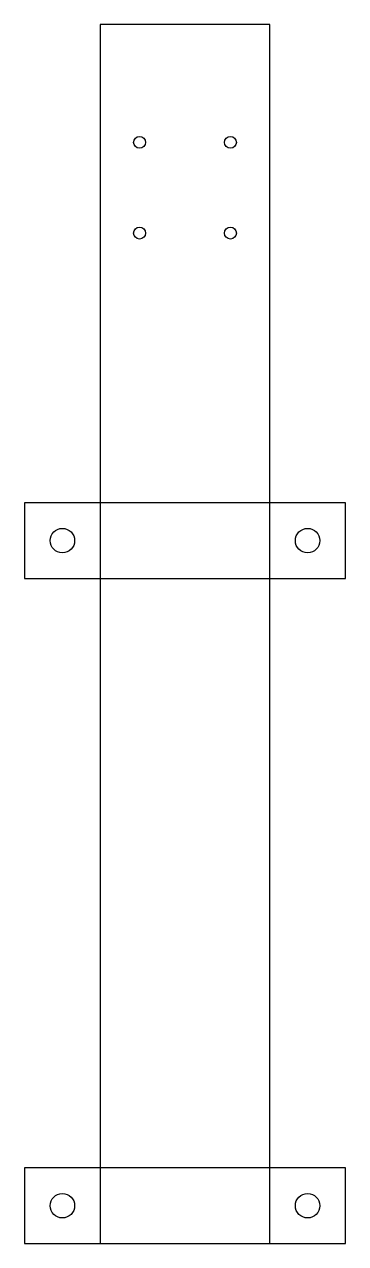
# Model space of a CAD drawing. Extents: x -28 to 28, y 0 to 209.
import ezdxf

# ---------------------------------------------------------------- set-up
doc = ezdxf.new("R2010")
doc.units = 0
doc.layers.get('0').update_dxf_attribs({"linetype": 'continuous'})

# ---------------------------------------------------------------- blocks, each defined once
blk = doc.blocks.new('ARRAY001')
at = {"color": 0}
for centre in [(-7.78, 188.78), (7.78, 188.78), (-7.78, 173.22), (7.78, 173.22)]:
    blk.add_circle(centre, 1.02, dxfattribs=at)
blk = doc.blocks.new('ARRAY002')
at = {"color": 0}
for centre in [(-21, 120.5), (21, 120.5), (-21, 6.5), (21, 6.5)]:
    blk.add_circle(centre, 2.1, dxfattribs=at)
blk = doc.blocks.new('ARRAY003')
at = {"color": 0}
for points in [[(-27.5, 114), (27.5, 114), (27.5, 127), (-27.5, 127)], [(-27.5, 0), (27.5, 0), (27.5, 13), (-27.5, 13)]]:
    blk.add_lwpolyline(points, close=True, dxfattribs=at)

msp = doc.modelspace()

# ---------------------------------------------------------------- linework, layer by layer
at = {"color": 0}
msp.add_lwpolyline([(-14.5, 0), (14.5, 0), (14.5, 209), (-14.5, 209)], close=True, dxfattribs=at)

# ---------------------------------------------------------------- block references
for name in ['ARRAY001', 'ARRAY003', 'ARRAY002']:
    msp.add_blockref(name, (0, 0), dxfattribs=at)

doc.saveas('drawing.dxf')
